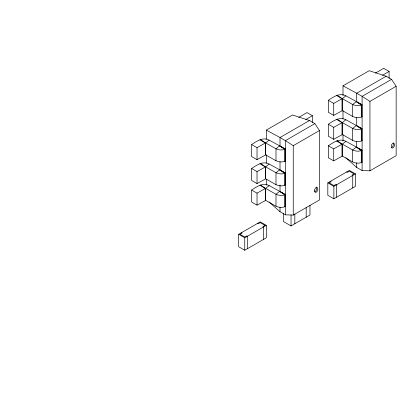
<?xml version="1.0" encoding="UTF-8"?>
<svg xmlns="http://www.w3.org/2000/svg" width="417" height="417" viewBox="0 0 417 417"><rect width="100%" height="100%" fill="white"/><g stroke="black" fill="none" stroke-linecap="round" stroke-linejoin="round"><path stroke-width="0.63" d="M265.686 154.895L257.023 159.654L251.633 156.542L251.633 144.574L257.023 147.686L265.561 142.88L275.991 148.791C278.89 150.13 282.497 150.537 285.405 149.015L269.173 140.107L265.686 142.927L265.686 154.895L275.991 160.759C278.89 162.098 282.497 162.505 285.405 160.983M279.479 145.971L275.991 148.791L275.991 160.759M342.378 110.614L333.715 115.379L328.325 112.267L328.325 100.299L333.715 103.411L342.253 98.6L352.683 104.516C355.581 105.855 359.188 106.262 362.097 104.735L345.865 95.827L342.378 98.647L342.378 110.614L352.683 116.479C355.581 117.823 359.188 118.23 362.097 116.703M265.686 178.825L257.023 183.589L251.633 180.478L251.633 168.51L257.023 171.622L265.561 166.81L275.991 172.727C278.89 174.066 282.497 174.473 285.405 172.946L269.173 164.043L265.686 166.857L265.686 178.825L275.991 184.689C278.89 186.034 282.497 186.441 285.405 184.913M356.17 101.696L352.683 104.516L352.683 116.479M279.479 169.907L275.991 172.727L275.991 184.689M342.378 134.55L333.715 139.309L328.325 136.197L328.325 124.235L333.715 127.347L342.253 122.535L352.683 128.446C355.581 129.791 359.188 130.193 362.097 128.671L345.865 119.762L342.378 122.582L342.378 134.55L352.683 140.414C355.581 141.754 359.188 142.161 362.097 140.638M265.686 200.368L257.023 205.128L251.633 202.016L251.633 190.053L257.023 193.165L265.561 188.354L275.991 194.265C278.89 195.604 282.497 196.011 285.405 194.489L269.173 185.581L265.686 188.401L265.686 200.368L275.991 206.233C278.89 207.572 282.497 207.979 285.405 206.457M356.17 125.626L352.683 128.446L352.683 140.414M279.479 191.445L275.991 194.265L275.991 206.233M342.378 156.088L333.715 160.853L328.325 157.741L328.325 145.773L333.715 148.885L342.253 144.073L352.683 149.99C355.581 151.329 359.188 151.736 362.097 150.209L345.865 141.306L342.378 144.12L342.378 156.088L352.683 161.958C355.581 163.297 359.188 163.704 362.097 162.177M356.17 147.17L352.683 149.99L352.683 161.958M266.312 139.2L266.312 130.12L292.515 114.993L309.487 120.508L314.877 123.62L319.458 130.547L319.458 199.957L293.26 215.083L285.405 214.833L280.016 211.721L269.147 202.052M343.003 95.571L343.003 85.839L369.207 70.713L386.178 76.233L391.568 79.345L396.15 86.272L396.15 155.682L369.952 170.808L362.097 170.553L356.707 167.446L345.839 157.772M251.633 144.574C256.643 141.238 263.012 136.703 269.173 140.107M298.734 117.385L307.027 112.595L312.416 115.707L312.416 122.634M328.325 100.299C333.334 96.963 339.704 92.428 345.865 95.827M375.425 73.105L383.718 68.32L389.108 71.427L389.108 78.36M305.781 119.538L312.416 115.707M382.472 75.258L389.108 71.427M309.487 120.508L280.016 137.527L266.312 130.12M386.178 76.233L356.707 93.246L343.003 85.839M314.877 123.62L285.405 140.638L280.016 137.527L280.016 145.986M391.568 79.345L362.097 96.358L356.707 93.246L356.707 101.712M251.633 168.51C256.643 165.174 263.012 160.639 269.173 164.043M328.325 124.235C333.334 120.894 339.704 116.359 345.865 119.762M293.26 215.083L293.26 145.674L319.458 130.547M369.952 170.808L369.952 101.399L396.15 86.272M251.633 190.053C256.643 186.712 263.012 182.177 269.173 185.581M328.325 145.773C333.334 142.437 339.704 137.902 345.865 141.306M238.691 234.297L260.244 221.854L266.307 225.352L266.307 237.799L244.753 250.242L238.691 246.744L238.691 234.297L244.753 237.799L266.307 225.352M327.814 182.839L349.373 170.397L355.435 173.894L355.435 186.342L333.881 198.784L327.814 195.286L327.814 182.839L333.881 186.342L355.435 173.894M283.482 213.108L283.482 221.563L291.05 225.931L309.972 215.01L309.972 205.253M393.299 143.047C391.521 143.709 390.348 146.914 392.058 148.15C394.159 148.056 395.462 144.303 393.695 143.057L393.299 143.047C393.794 144.689 393.085 146.909 391.417 147.561M314.726 191.841C316.467 191.142 317.405 188.489 316.305 186.92M336.618 95.514L342.008 98.62L342.008 110.588M336.618 119.444L342.008 122.556L342.008 134.524M336.618 140.988L342.008 144.1L342.008 156.062M346.678 171.95L347.351 172.341L349.373 171.173L354.09 173.894L352.068 175.062L352.74 175.453L352.74 187.895M259.927 139.789L265.316 142.901L265.316 154.869M330.509 181.286L331.187 181.671L329.164 182.839L333.881 185.565L335.899 184.397L336.571 184.783L336.571 197.231M259.927 163.725L265.316 166.836L265.316 178.799M259.927 185.263L265.316 188.375L265.316 200.342M257.55 223.408L258.222 223.799L260.244 222.631L264.962 225.352L262.939 226.52L263.612 226.911L263.612 239.353M241.38 232.743L242.058 233.129L240.036 234.297L244.753 237.018L246.77 235.855L247.448 236.241L247.448 248.688M369.952 101.399L362.097 96.358L362.097 170.553M293.26 145.674L285.405 140.638L285.405 214.833M337.259 95.248L342.008 98.62M337.259 119.179L342.008 122.556M337.259 140.722L342.008 144.1M260.568 139.523L265.316 142.901M260.568 163.459L265.316 166.836M260.568 184.997L265.316 188.375M361.93 116.796L361.93 104.829L356.54 101.722L361.289 105.094L361.289 117.062M361.93 140.732L361.93 128.764L356.54 125.653L361.289 129.03L361.289 140.998M361.93 162.27L361.93 150.308L356.54 147.196L361.289 150.568L361.289 162.536M356.707 117.328L356.707 125.788M356.707 141.41L356.707 147.269M356.707 162.885L356.707 167.446M343.003 110.489L343.003 118.923M343.003 134.493L343.003 140.977M333.881 186.342L333.881 198.784M333.715 103.411L333.715 115.379M333.715 127.347L333.715 139.309M333.715 148.885L333.715 160.853M306.187 207.437L306.187 217.194M294.835 213.994L294.835 223.747M291.05 214.88L291.05 225.931M285.238 161.077L285.238 149.109L279.849 145.997L284.597 149.375L284.597 161.343M285.238 185.007L285.238 173.045L279.849 169.933L284.597 173.305L284.597 185.273M285.238 206.551L285.238 194.583L279.849 191.471L284.597 194.848L284.597 206.816M280.016 161.608L280.016 170.068M280.016 185.039L280.016 191.544M280.016 207.166L280.016 211.721M266.312 154.77L266.312 163.203M266.312 179.419L266.312 185.257M257.023 147.686L257.023 159.654M257.023 171.622L257.023 183.589M257.023 193.165L257.023 205.128M244.753 237.799L244.753 250.242M314.6 190.173L314.6 191.413L315.367 192.425C317.467 192.336 318.77 188.578 317.003 187.337C315.56 187.28 314.851 188.979 314.6 190.173"/></g></svg>
